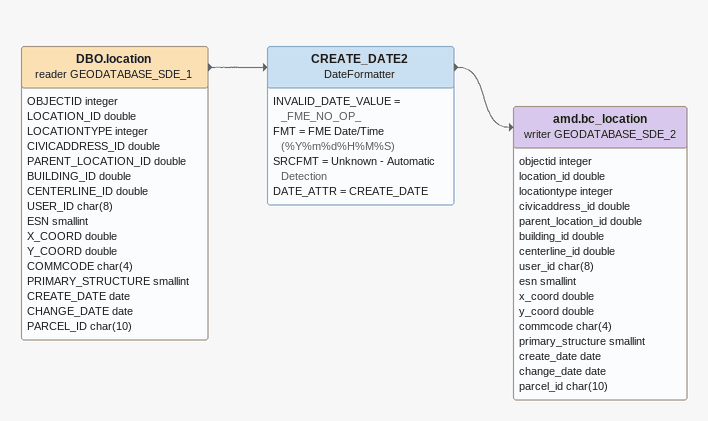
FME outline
DBO.location (reader GEODATABASE_SDE_1)
    attributes: OBJECTID integer, LOCATION_ID double, LOCATIONTYPE integer, CIVICADDRESS_ID double, PARENT_LOCATION_ID double, BUILDING_ID double, CENTERLINE_ID double, USER_ID char(8), ESN smallint, X_COORD double, Y_COORD double, COMMCODE char(4), PRIMARY_STRUCTURE smallint, CREATE_DATE date, CHANGE_DATE date, PARCEL_ID char(10)
    -> CREATE_DATE2
CREATE_DATE2: DateFormatter
    INVALID_DATE_VALUE = _FME_NO_OP_
    FMT = FME Date/Time (%Y%m%d%H%M%S)
    SRCFMT = Unknown - Automatic Detection
    DATE_ATTR = CREATE_DATE
    -> amd.bc_location (writer GEODATABASE_SDE_2)
amd.bc_location (writer GEODATABASE_SDE_2)
    attributes: objectid integer, location_id double, locationtype integer, civicaddress_id double, parent_location_id double, building_id double, centerline_id double, user_id char(8), esn smallint, x_coord double, y_coord double, commcode char(4), primary_structure smallint, create_date date, change_date date, parcel_id char(10)
